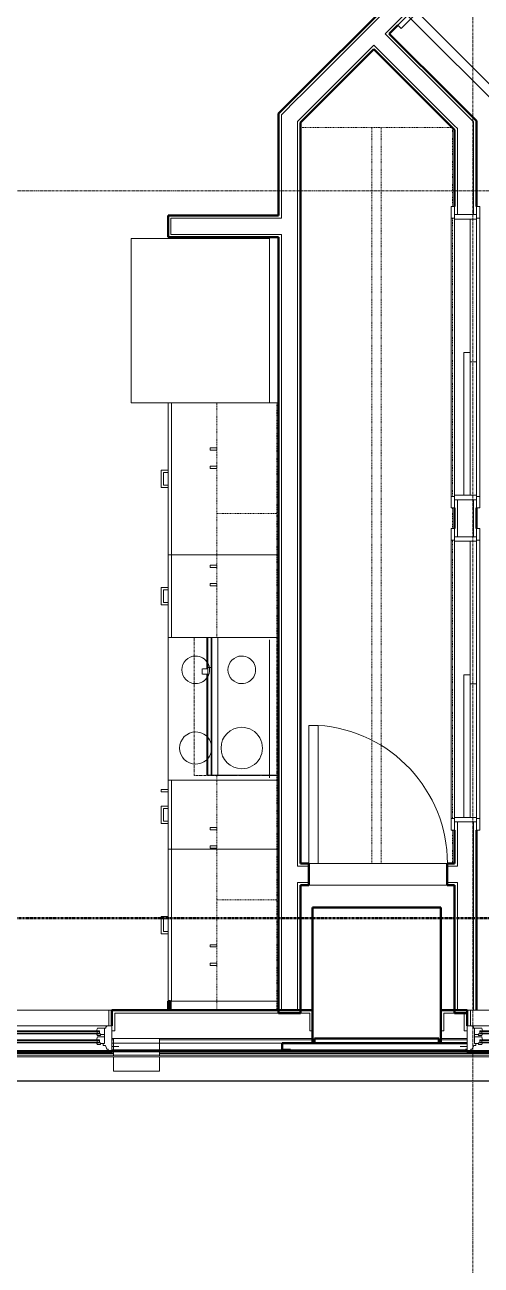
# Model space of a CAD drawing. Header units: inches. Extents: x -4218 to -1830, y 9767 to 12426.
# Drawn here: x -3578.6 to -3479.5, y 9933.7 to 10203.2 of the extents above; entities that cross this region are included whole.
import ezdxf

# ---------------------------------------------------------------- set-up
doc = ezdxf.new("R2010")
doc.units = ezdxf.units.IN
doc.header["$MEASUREMENT"] = 0
for name, pattern in [('Dash', [0.25, 0.125, -0.125]), ('Dash 1_16_', [0.125, 0.0625, -0.0625]), ('Grid Line 1_2_', [0.875, 0.5, -0.125, 0.125, -0.125]), ('Overhead', [0.15625, 0.09375, -0.0625])]:
    doc.linetypes.add(name, pattern=pattern)
for name, color, linetype, lineweight in [('0-1', 7, 'Continuous', 5), ('0-2', 10, 'Continuous', 9), ('A-DOOR-1', 10, 'Continuous', 9), ('A-DOOR-2', 50, 'Continuous', 20), ('A-DOOR-FRAM-1', 10, 'Continuous', 9), ('A-GENM', 5, 'Continuous', 9), ('A-GENM-6', 5, 'Continuous', 50), ('A-GLAZ-1', 151, 'Continuous', 9), ('A-GLAZ-2', 151, 'Continuous', 20), ('A-GLAZ-3', 151, 'Continuous', 50), ('A-WALL', 113, 'Continuous', 13), ('A-WALL-1', 7, 'Continuous', 50), ('A-WALL-2', 250, 'Continuous', 13), ('A-WALL-3', 10, 'Continuous', 9), ('A-WALL-4', 252, 'Continuous', 9), ('A-WALL-5', 253, 'Continuous', 9), ('A-WALL-7', 113, 'Continuous', 9), ('A-WALL-8', 113, 'Continuous', 50), ('C-PROP-LINE-1', 91, 'Dash 1_16_', 50), ('Q-CASE-1', 253, 'Continuous', 9), ('Q-CASE-2', 252, 'Continuous', 9), ('Q-CASE-3', 10, 'Continuous', 9), ('Q-CASE-4', 252, 'Dash', 9), ('Q-CASE-5', 253, 'Dash', 9), ('Q-CASE-6', 254, 'Continuous', 9), ('Q-CASE-HDLN-1', 10, 'Dash', 9), ('Q-CASE-HDLN-2', 252, 'Dash', 9), ('Q-SPCQ-1', 10, 'Continuous', 9), ('Q-SPCQ-2', 91, 'Overhead', 9), ('S-GRID-1', 1, 'Grid Line 1_2_', 9)]:
    doc.layers.add(name, color=color, linetype=linetype, lineweight=lineweight)

# ---------------------------------------------------------------- blocks, each defined once
blk = doc.blocks.new('SWING - SINGLE - FLUSH - 30_ x 70_ - MAGIC PAK DOOR - ACOUSTICAL SEAL - IN CLOSET-3199408-BACKGROUND - RCP - 3RD FLOOR')
at = {"layer": 'A-DOOR-1'}
blk.add_arc((15, -2.375), 30.067, 180, 266.18593, dxfattribs=at)
at = {"layer": 'A-DOOR-2'}
for p, q in [((13, -2.375), (13, -32.375)), ((15, -2.375), (13, -2.375)), ((15, -2.375), (15, -32.375)), ((15, -32.375), (13, -32.375))]:
    blk.add_line(p, q, dxfattribs=at)
blk = doc.blocks.new('OD_CW_Closet - OD_CW_Closet-2062944-BACKGROUND - RCP - 3RD FLOOR')
at = {"layer": 'Q-CASE-HDLN-1'}
for p, q in [((160.64, -8.99), (160.64, 24)), ((0.74, 8.5), (160.64, 8.5)), ((0.74, 6.5), (160.64, 6.5)), ((0.74, -9), (7.98, -9)), ((10.48, -9), (70.98, -9)), ((73.48, -9), (77.98, -9)), ((80.48, -9), (140.98, -9)), ((143.48, -9), (160.63, -9))]:
    blk.add_line(p, q, dxfattribs=at)
at = {"layer": 'Q-CASE-HDLN-2'}
for p, q in [((160.64, 24), (0.74, 24)), ((0.74, 24), (0.74, -9))]:
    blk.add_line(p, q, dxfattribs=at)
blk = doc.blocks.new('SLIDING - FLUSH - 5-0 x 6-8-3203585-BACKGROUND - RCP - 3RD FLOOR')
at = {"layer": 'A-DOOR-1'}
for p, q in [((-32.75, 2.25), (-32.75, 3)), ((-30.25, 3), (-32.75, 3)), ((30.25, 3), (-30.25, 3)), ((-30.25, 3), (-30.25, 2.25)), ((30.25, 2.25), (30.25, 3)), ((30.25, 3), (32.75, 3)), ((32.75, 3), (32.75, 2.25)), ((-32.75, 2.25), (-30.25, 2.25)), ((1, 2.25), (-30, 2.25)), ((-30, 2.25), (-30, 0.88)), ((-30, 0.88), (1, 0.88)), ((30, 0.88), (-1, 0.88)), ((-1, 0.88), (-1, -0.5)), ((1, 2.25), (1, 0.88)), ((30, 0.88), (30, -0.5)), ((32.75, 2.25), (30.25, 2.25)), ((-32.75, -3.25), (-32.75, -2.5)), ((-30.25, -2.5), (-32.75, -2.5)), ((-30.25, -2.5), (-30.25, -3.25)), ((-1, -0.5), (30, -0.5)), ((30.25, -2.5), (32.75, -2.5)), ((30.25, -3.25), (30.25, -2.5)), ((32.75, -2.5), (32.75, -3.25)), ((-32.75, -3.25), (-30.25, -3.25)), ((-30.25, -3.25), (30.25, -3.25)), ((32.75, -3.25), (30.25, -3.25))]:
    blk.add_line(p, q, dxfattribs=at)
at = {"layer": 'A-DOOR-FRAM-1'}
for p, q in [((-30, 2.25), (-31, 2.25)), ((-31, -2.5), (-31, 2.25)), ((-30, 2.25), (-30, -2.5)), ((30, 2.25), (1, 2.25)), ((30, -2.5), (30, 2.25)), ((30, 2.25), (31, 2.25)), ((31, 2.25), (31, -2.5)), ((-31, -2.5), (-30, -2.5)), ((-30, -2.5), (30, -2.5)), ((31, -2.5), (30, -2.5))]:
    blk.add_line(p, q, dxfattribs=at)
blk = doc.blocks.new('SWING - SINGLE - FLUSH - 2-10 x 6-8 - PRIVACY-3199407-BACKGROUND - RCP - 3RD FLOOR')
at = {"layer": 'A-DOOR-1'}
blk.add_arc((17, 2.37), 34.07, 93.3657, 180, dxfattribs=at)
at = {"layer": 'A-DOOR-2'}
for p, q in [((15, 2.37), (15, 36.38)), ((17, 36.38), (15, 36.38)), ((17, 2.37), (17, 36.38)), ((17, 2.37), (15, 2.37))]:
    blk.add_line(p, q, dxfattribs=at)
at = {"layer": 'A-DOOR-FRAM-1'}
for p, q in [((-17, 3.37), (-20, 3.37)), ((-20, 2.37), (-20, 3.37)), ((17, 3.37), (-17, 3.37)), ((-17, 2.37), (-17, 3.37)), ((20, 3.37), (17, 3.37)), ((17, 2.37), (17, 3.37)), ((20, 2.37), (20, 3.37)), ((-20, 2.37), (-17, 2.37)), ((-17, 2.37), (17, 2.37)), ((17, 2.37), (20, 2.37)), ((-17, -2.38), (-20, -2.38)), ((-20, -2.38), (-20, -3.38)), ((17, -2.38), (-17, -2.38)), ((-17, -2.38), (-17, -3.38)), ((20, -2.38), (17, -2.38)), ((17, -2.38), (17, -3.38)), ((20, -2.38), (20, -3.38)), ((-20, -3.38), (-17, -3.38)), ((-17, -3.38), (17, -3.38)), ((17, -3.38), (20, -3.38))]:
    blk.add_line(p, q, dxfattribs=at)
blk = doc.blocks.new('Refrigerator_-_Side-by-Side_6047 - 36_ X 30_-1372843-BACKGROUND - RCP - 3RD FLOOR')
at = {"layer": 'Q-SPCQ-1'}
for p, q in [((-17.88, 15.58), (17.87, 15.58)), ((-17.88, -14.42), (-17.88, 15.58)), ((17.87, 15.58), (17.87, -14.42)), ((17.87, -14.42), (-17.88, -14.42))]:
    blk.add_line(p, q, dxfattribs=at)
blk = doc.blocks.new('Range - 24_ x 30_-2806124-BACKGROUND - RCP - 3RD FLOOR')
at = {"layer": 'Q-SPCQ-1'}
blk.add_line((0, -22), (30, -22), dxfattribs=at)
for centre, radius, start, end in [((6.5, -6), 3.5, 360, 180), ((23.5, -6), 3, 0, 180), ((6.5, -6), 3.5, 180, 0), ((23.5, -6), 3, 180, 0), ((6.5, -16), 4.5, 0, 180), ((23.5, -16), 3, 360, 180), ((6.5, -16), 4.5, 180, 0), ((23.5, -16), 3, 180, 0)]:
    blk.add_arc(centre, radius, start, end, dxfattribs=at)
blk = doc.blocks.new('300 Series Wall Hung Cabinet_302 - 24_ X 36_-2573645-BACKGROUND - RCP - 3RD FLOOR')
at = {"layer": 'Q-CASE-2'}
for p, q in [((-1.76, 14.69), (-2.25, 14.69)), ((-2.25, 14.69), (-2.25, 13.19)), ((-1.76, 13.19), (-1.76, 14.69)), ((2.24, 14.69), (1.75, 14.69)), ((1.75, 14.69), (1.75, 13.19)), ((2.24, 13.19), (2.24, 14.69)), ((-2.25, 13.19), (-1.76, 13.19)), ((1.75, 13.19), (2.24, 13.19))]:
    blk.add_line(p, q, dxfattribs=at)
at = {"layer": 'Q-CASE-4'}
for p, q in [((-12, 0.19), (-12, 13.19)), ((-12, 13.19), (12, 13.19)), ((12, 1.81), (12, 0.19))]:
    blk.add_line(p, q, dxfattribs=at)
at = {"layer": 'Q-CASE-5'}
for p, q in [((12, 13.19), (12, 1.81)), ((12, 0.19), (-12, 0.19))]:
    blk.add_line(p, q, dxfattribs=at)
blk = doc.blocks.new('300 Series Wall Hung Cabinet_302 - 27_ X 36_-2604985-BACKGROUND - RCP - 3RD FLOOR')
at = {"layer": 'Q-CASE-2'}
for p, q in [((-1.76, -13.19), (-2.25, -13.19)), ((-2.25, -13.19), (-2.25, -14.69)), ((-1.76, -14.69), (-1.76, -13.19)), ((2.24, -13.19), (1.75, -13.19)), ((1.75, -13.19), (1.75, -14.69)), ((2.24, -14.69), (2.24, -13.19)), ((-2.25, -14.69), (-1.76, -14.69)), ((1.75, -14.69), (2.24, -14.69))]:
    blk.add_line(p, q, dxfattribs=at)
at = {"layer": 'Q-CASE-4'}
for p, q in [((-13.5, -0.19), (-13.5, -13.19)), ((13.5, -13.19), (13.5, -0.19)), ((-13.5, -13.19), (13.5, -13.19))]:
    blk.add_line(p, q, dxfattribs=at)
at = {"layer": 'Q-CASE-5'}
blk.add_line((13.5, -0.19), (-13.5, -0.19), dxfattribs=at)
blk = doc.blocks.new('Single Door 1 Drawer 211 - 211 Base Cabinet Single Door1 Drawer 15_-2709781-BACKGROUND - RCP - 3RD FLOOR')
at = {"layer": 'Q-CASE-3'}
for p, q in [((-5.64, 24), (-5.64, 25.5)), ((-5.64, 25.5), (-1.89, 25.5)), ((-2.39, 25), (-5.14, 25)), ((-5.14, 24), (-5.14, 25)), ((-2.39, 24), (-2.39, 25)), ((-1.89, 25.5), (-1.89, 24)), ((1.73, 25.5), (1.24, 25.5)), ((1.24, 25.5), (1.24, 24)), ((1.73, 24), (1.73, 25.5)), ((-11.26, 24), (3.74, 24)), ((-11.26, 23.25), (-11.26, 24)), ((3.74, 23.25), (-11.26, 23.25)), ((-11.26, 23.25), (-11.26, 0)), ((-5.64, 24), (-5.14, 24)), ((-1.89, 24), (-2.39, 24)), ((1.24, 24), (1.73, 24)), ((3.74, 24), (3.74, 23.25)), ((3.74, 0), (3.74, 23.25)), ((-11.26, 0), (3.74, 0))]:
    blk.add_line(p, q, dxfattribs=at)
blk = doc.blocks.new('Base Cabinet 3 Drawer 230 - Base Cabinet 3 Drawer 230 33_-2568065-BACKGROUND - RCP - 3RD FLOOR')
at = {"layer": 'Q-CASE-3'}
for p, q in [((-15.76, -23.25), (-15.76, 0)), ((-15.76, 0), (17.24, 0)), ((17.24, 0), (17.24, -23.25)), ((-15.76, -23.25), (-15.76, -24)), ((17.24, -23.25), (-15.76, -23.25)), ((-15.76, -24), (17.24, -24)), ((-0.64, -24), (-1.14, -24)), ((-1.14, -25.5), (-1.14, -24)), ((-0.64, -25), (-0.64, -24)), ((2.11, -25), (2.11, -24)), ((2.11, -24), (2.61, -24)), ((2.61, -24), (2.61, -25.5)), ((17.24, -24), (17.24, -23.25)), ((2.61, -25.5), (-1.14, -25.5)), ((-0.64, -25), (2.11, -25))]:
    blk.add_line(p, q, dxfattribs=at)
blk = doc.blocks.new('Base Cabinet 4 Drawer 254 - Base Cabinet 4 Drawer 254 18_-2579089-BACKGROUND - RCP - 3RD FLOOR')
at = {"layer": 'Q-CASE-3'}
for p, q in [((-1.14, 24), (-1.14, 25.5)), ((-1.14, 25.5), (2.61, 25.5)), ((2.11, 25), (-0.64, 25)), ((-0.64, 24), (-0.64, 25)), ((2.11, 24), (2.11, 25)), ((2.61, 25.5), (2.61, 24)), ((-8.26, 24), (9.74, 24)), ((-8.26, 23.25), (-8.26, 24)), ((9.74, 23.25), (-8.26, 23.25)), ((-8.26, 23.25), (-8.26, 0)), ((-1.14, 24), (-0.64, 24)), ((2.61, 24), (2.11, 24)), ((9.74, 24), (9.74, 23.25)), ((9.74, 0), (9.74, 23.25)), ((-8.26, 0), (9.74, 0))]:
    blk.add_line(p, q, dxfattribs=at)
blk = doc.blocks.new('300 Series Wall Hung Cabinet_302 - 24_ X 36_-2573584-BACKGROUND - RCP - 3RD FLOOR')
at = {"layer": 'Q-CASE-2'}
for p, q in [((-1.76, -13.19), (-2.25, -13.19)), ((-2.25, -13.19), (-2.25, -14.69)), ((-1.76, -14.69), (-1.76, -13.19)), ((2.24, -13.19), (1.75, -13.19)), ((1.75, -13.19), (1.75, -14.69)), ((2.24, -14.69), (2.24, -13.19)), ((-2.25, -14.69), (-1.76, -14.69)), ((1.75, -14.69), (2.24, -14.69))]:
    blk.add_line(p, q, dxfattribs=at)
at = {"layer": 'Q-CASE-4'}
for p, q in [((-12, -0.19), (-12, -13.19)), ((-12, -13.19), (12, -13.19))]:
    blk.add_line(p, q, dxfattribs=at)
at = {"layer": 'Q-CASE-5'}
for p, q in [((12, -0.19), (-12, -0.19)), ((12, -13.19), (12, -0.19))]:
    blk.add_line(p, q, dxfattribs=at)
blk = doc.blocks.new('30quot_MicrowaveVent_11166 - 70cm miele oven-V15-BACKGROUND - RCP - 3RD FLOOR')
at = {"layer": 'Q-CASE-1'}
for p, q in [((-14.2, 0.37), (-14.2, 0)), ((15.68, 0), (15.68, 0.37))]:
    blk.add_line(p, q, dxfattribs=at)
at = {"layer": 'Q-CASE-2'}
for p, q in [((8.88, 16.6), (7.69, 16.6)), ((7.69, 16.55), (7.69, 15.39)), ((8.88, 15.39), (8.88, 16.55)), ((7.67, 15.6), (-14.2, 15.6)), ((-14.2, 15.6), (-14.2, 15.39)), ((9.18, 15.39), (-14.2, 15.39)), ((-14.2, 15.39), (-14.2, 14.61)), ((-14.2, 14.61), (9.18, 14.61)), ((-14.2, 14.49), (-14.2, 13.23)), ((15.68, 14.49), (-14.2, 14.49)), ((15.68, 15.6), (8.88, 15.6)), ((9.18, 15.39), (9.18, 14.61)), ((15.68, 15.39), (9.18, 15.39)), ((9.18, 15.39), (9.18, 14.61)), ((9.18, 14.61), (15.68, 14.61)), ((15.68, 15.39), (15.68, 15.6)), ((15.68, 15.39), (15.68, 14.61)), ((15.68, 13.23), (15.68, 14.49)), ((-14.2, 13.23), (-14.2, 0.37)), ((-14.2, 13.23), (15.68, 13.23)), ((15.68, 0.37), (15.68, 13.23))]:
    blk.add_line(p, q, dxfattribs=at)
at = {"layer": 'Q-CASE-6'}
blk.add_line((-14.2, 0), (15.68, 0), dxfattribs=at)
blk = doc.blocks.new('Base Cabinet 3 Drawer 230 - Base Cabinet 3 Drawer 230 33_-2609767-BACKGROUND - RCP - 3RD FLOOR')
at = {"layer": 'Q-CASE-3'}
for p, q in [((-1.14, 24), (-1.14, 25.5)), ((-1.14, 25.5), (2.61, 25.5)), ((2.11, 25), (-0.64, 25)), ((-0.64, 24), (-0.64, 25)), ((2.11, 24), (2.11, 25)), ((2.61, 25.5), (2.61, 24)), ((-15.76, 24), (17.24, 24)), ((-15.76, 23.25), (-15.76, 24)), ((17.24, 23.25), (-15.76, 23.25)), ((-15.76, 23.25), (-15.76, 0)), ((-1.14, 24), (-0.64, 24)), ((2.61, 24), (2.11, 24)), ((17.24, 24), (17.24, 23.25)), ((17.24, 0), (17.24, 23.25)), ((-15.76, 0), (17.24, 0))]:
    blk.add_line(p, q, dxfattribs=at)
blk = doc.blocks.new('300 Series Wall Hung Cabinet_302 - 27_ X 36_-2605031-BACKGROUND - RCP - 3RD FLOOR')
at = {"layer": 'Q-CASE-2'}
for p, q in [((-1.76, 14.69), (-2.25, 14.69)), ((-2.25, 14.69), (-2.25, 13.19)), ((-1.76, 13.19), (-1.76, 14.69)), ((2.24, 14.69), (1.75, 14.69)), ((1.75, 14.69), (1.75, 13.19)), ((2.24, 13.19), (2.24, 14.69)), ((-2.25, 13.19), (-1.76, 13.19)), ((1.75, 13.19), (2.24, 13.19))]:
    blk.add_line(p, q, dxfattribs=at)
at = {"layer": 'Q-CASE-4'}
for p, q in [((-13.5, 0.19), (-13.5, 13.19)), ((-13.5, 13.19), (13.5, 13.19)), ((13.5, 13.19), (13.5, 0.19))]:
    blk.add_line(p, q, dxfattribs=at)
at = {"layer": 'Q-CASE-5'}
blk.add_line((13.5, 0.19), (-13.5, 0.19), dxfattribs=at)
blk = doc.blocks.new('Cabinet Filler54 - Cabinet Filler-2798879-BACKGROUND - RCP - 3RD FLOOR')
at = {"layer": 'A-WALL-1'}
for p, q in [((-3547.5, 9989.06), (-3547.5, 9991.06)), ((-3547.5, 9991.06), (-3547, 9991.06)), ((-3547, 9991.06), (-3547, 9989.06)), ((-3547, 9989.06), (-3547.5, 9989.06))]:
    blk.add_line(p, q, dxfattribs=at)
at = {"layer": 'A-WALL-4'}
for p, q in [((-3547.5, 9991.06), (-3547.5, 9989.06)), ((-3547, 9991.06), (-3547.5, 9991.06)), ((-3547, 9989.06), (-3547, 9991.06))]:
    blk.add_line(p, q, dxfattribs=at)
at = {"layer": 'A-WALL-5'}
blk.add_line((-3547.5, 9989.06), (-3547, 9989.06), dxfattribs=at)
blk = doc.blocks.new('Range_Hood_386 - 30_ Wide-2577799-BACKGROUND - RCP - 3RD FLOOR')
at = {"layer": 'Q-SPCQ-2'}
for p, q in [((-15, -6), (-15, 12)), ((-15, 12), (15, 12)), ((15, 12), (15, -6)), ((15, -6), (-15, -6))]:
    blk.add_line(p, q, dxfattribs=at)
blk = doc.blocks.new('CTR - 1st Phase - Unit Layouts_rvt-1-BACKGROUND - RCP - 3RD FLOOR')
at = {"layer": 'A-WALL-1'}
for p, q in [((-3518.75, 10188.71), (-3500.95, 10206.51)), ((-3497.59, 10203.15), (-3499.45, 10201.3)), ((-3499.45, 10201.3), (-3485.29, 10187.14)), ((-3502.8, 10197.94), (-3518.75, 10181.99)), ((-3485.29, 10180.42), (-3502.8, 10197.94)), ((-3522.87, 10184.59), (-3518.75, 10188.71)), ((-3523.5, 10183.96), (-3522.87, 10184.59)), ((-3485.29, 10187.14), (-3481.16, 10183.01)), ((-3523.5, 10161.81), (-3523.5, 10183.96)), ((-3518.75, 10181.99), (-3518.75, 10020.99)), ((-3481.16, 10183.01), (-3480.54, 10182.39)), ((-3480.54, 10182.39), (-3480.54, 10163.74)), ((-3485.29, 10163.74), (-3485.29, 10180.42)), ((-3547.5, 10161.81), (-3523.5, 10161.81)), ((-3547.5, 10161.19), (-3547.5, 10161.81)), ((-3547.5, 10157.69), (-3547.5, 10161.19)), ((-3547.5, 10157.06), (-3547.5, 10157.69)), ((-3523.5, 10157.06), (-3547.5, 10157.06)), ((-3523.5, 9988.44), (-3523.5, 10157.06)), ((-3485.29, 10093.74), (-3485.29, 10098.24)), ((-3480.54, 10098.24), (-3480.54, 10093.74)), ((-3485.29, 10020.99), (-3485.29, 10028.24)), ((-3480.54, 10028.24), (-3480.54, 9989.06)), ((-3518.75, 10020.99), (-3516.91, 10020.99)), ((-3516.91, 10020.99), (-3516.91, 10016.24)), ((-3486.91, 10020.99), (-3485.29, 10020.99)), ((-3486.91, 10016.24), (-3486.91, 10020.99)), ((-3518.75, 10016.24), (-3518.75, 9988.44)), ((-3516.91, 10016.24), (-3518.75, 10016.24)), ((-3485.29, 10016.24), (-3486.91, 10016.24)), ((-3485.29, 9988.44), (-3485.29, 10016.24)), ((-3522.87, 9988.44), (-3523.5, 9988.44)), ((-3519.37, 9988.44), (-3522.87, 9988.44)), ((-3518.75, 9988.44), (-3519.37, 9988.44)), ((-3484.66, 9988.44), (-3485.29, 9988.44)), ((-3482.47, 9988.44), (-3484.66, 9988.44))]:
    blk.add_line(p, q, dxfattribs=at)
at = {"layer": 'A-WALL-2'}
for p, q in [((-3518.75, 10187.83), (-3498.39, 10208.19)), ((-3500.33, 10201.3), (-3495.91, 10205.72)), ((-3499.89, 10200.86), (-3500.33, 10201.3)), ((-3485.29, 10186.25), (-3499.89, 10200.86)), ((-3518.75, 10182.88), (-3502.8, 10198.82)), ((-3502.36, 10198.38), (-3502.8, 10198.82)), ((-3485.29, 10181.3), (-3502.36, 10198.38)), ((-3518.75, 10187.83), (-3519.37, 10187.2)), ((-3519.37, 10187.2), (-3522.87, 10183.7)), ((-3484.66, 10185.63), (-3485.29, 10186.25)), ((-3481.16, 10182.13), (-3484.66, 10185.63)), ((-3522.87, 10161.19), (-3522.87, 10183.7)), ((-3518.75, 10182.88), (-3519.37, 10182.25)), ((-3519.37, 10020.36), (-3519.37, 10182.25)), ((-3481.16, 10161.99), (-3481.16, 10182.13)), ((-3484.66, 10180.68), (-3485.29, 10181.3)), ((-3484.66, 10161.99), (-3484.66, 10180.68)), ((-3523.5, 10161.19), (-3546.87, 10161.19)), ((-3546.87, 10157.69), (-3546.87, 10161.19)), ((-3522.87, 10161.19), (-3523.5, 10161.19)), ((-3523.5, 10157.69), (-3546.87, 10157.69)), ((-3522.87, 10157.69), (-3523.5, 10157.69)), ((-3522.87, 9989.06), (-3522.87, 10157.69)), ((-3484.66, 10091.99), (-3484.66, 10099.99)), ((-3481.16, 10091.99), (-3481.16, 10099.99)), ((-3484.66, 10020.36), (-3484.66, 10029.99)), ((-3481.16, 9989.06), (-3481.16, 10029.99)), ((-3518.75, 10020.36), (-3519.37, 10020.36)), ((-3516.91, 10020.36), (-3518.75, 10020.36)), ((-3485.29, 10020.36), (-3486.91, 10020.36)), ((-3484.66, 10020.36), (-3485.29, 10020.36)), ((-3519.37, 9989.06), (-3519.37, 10016.86)), ((-3518.75, 10016.86), (-3519.37, 10016.86)), ((-3516.91, 10016.86), (-3518.75, 10016.86)), ((-3485.29, 10016.86), (-3486.91, 10016.86)), ((-3484.66, 10016.86), (-3485.29, 10016.86)), ((-3484.66, 9989.06), (-3484.66, 10016.86)), ((-3519.37, 9989.06), (-3522.87, 9989.06)), ((-3482.47, 9989.06), (-3484.66, 9989.06))]:
    blk.add_line(p, q, dxfattribs=at)
at = {"layer": 'A-WALL-3'}
for p, q in [((-3486.91, 10020.99), (-3516.91, 10020.99)), ((-3516.91, 10016.24), (-3486.91, 10016.24))]:
    blk.add_line(p, q, dxfattribs=at)
at = {"layer": 'A-WALL-4'}
for p, q in [((-3516.91, 10016.24), (-3516.91, 10020.99)), ((-3486.91, 10020.99), (-3486.91, 10016.24))]:
    blk.add_line(p, q, dxfattribs=at)
at = {"layer": 'A-WALL-5'}
for p, q in [((-3485.29, 10161.99), (-3480.54, 10161.99)), ((-3485.29, 10099.99), (-3480.54, 10099.99)), ((-3485.29, 10091.99), (-3480.54, 10091.99)), ((-3485.29, 10029.99), (-3480.54, 10029.99))]:
    blk.add_line(p, q, dxfattribs=at)
at = {"layer": 'A-WALL-7'}
for p, q in [((-3525.5, 10121.06), (-3547.5, 10121.06)), ((-3547.5, 10121.06), (-3547.5, 10106.44)), ((-3547.5, 10106.44), (-3547.5, 10121.06)), ((-3523.5, 10121.06), (-3525.5, 10121.06)), ((-3525.5, 10121.06), (-3523.5, 10121.06)), ((-3523.5, 9989.06), (-3523.5, 10121.06)), ((-3523.5, 10121.06), (-3523.5, 9989.06)), ((-3547.5, 10106.44), (-3547.5, 10105.94)), ((-3547.5, 10105.94), (-3547.5, 10103.19)), ((-3547.5, 10103.19), (-3547.5, 10105.94)), ((-3547.5, 10103.19), (-3547.5, 10102.69)), ((-3547.5, 10102.69), (-3547.5, 10080.94)), ((-3547.5, 10080.94), (-3547.5, 10102.69)), ((-3547.5, 10080.94), (-3547.5, 10080.44)), ((-3547.5, 10080.44), (-3547.5, 10077.69)), ((-3547.5, 10077.69), (-3547.5, 10080.44)), ((-3547.5, 10077.69), (-3547.5, 10077.19)), ((-3547.5, 10077.19), (-3547.5, 10037.05)), ((-3547.5, 10037.05), (-3547.5, 10077.19)), ((-3547.5, 10037.05), (-3547.5, 10036.56)), ((-3547.5, 10036.56), (-3547.5, 10033.44)), ((-3547.5, 10033.44), (-3547.5, 10036.56)), ((-3547.5, 10033.44), (-3547.5, 10032.94)), ((-3547.5, 10032.94), (-3547.5, 10030.19)), ((-3547.5, 10030.19), (-3547.5, 10032.94)), ((-3547.5, 10030.19), (-3547.5, 10029.69)), ((-3547.5, 10029.69), (-3547.5, 10009.44)), ((-3547.5, 10009.44), (-3547.5, 10029.69)), ((-3547.5, 10009.44), (-3547.5, 10008.94)), ((-3547.5, 10008.94), (-3547.5, 10006.19)), ((-3547.5, 10006.19), (-3547.5, 10008.94)), ((-3547.5, 10006.19), (-3547.5, 10005.69)), ((-3547.5, 10005.69), (-3547.5, 9991.06)), ((-3547.5, 9991.06), (-3547.5, 10005.69)), ((-3547.5, 9991.06), (-3547.5, 9989.06)), ((-3547.5, 9989.06), (-3547.5, 9991.06)), ((-3547.5, 9989.06), (-3547, 9989.06)), ((-3547, 9989.06), (-3547.5, 9989.06)), ((-3547, 9989.06), (-3523.5, 9989.06)), ((-3523.5, 9989.06), (-3547, 9989.06))]:
    blk.add_line(p, q, dxfattribs=at)
at = {"layer": '0-2'}
for name, p, rotation in [('SWING - SINGLE - FLUSH - 2-10 x 6-8 - PRIVACY-3199407-BACKGROUND - RCP - 3RD FLOOR', (-3485.13, 10218.97), 225.0000000000005), ('OD_CW_Closet - OD_CW_Closet-2062944-BACKGROUND - RCP - 3RD FLOOR', (-3494.75, 10020.25), 90.00000000000448), ('SLIDING - FLUSH - 5-0 x 6-8-3203585-BACKGROUND - RCP - 3RD FLOOR', (-3482.79, 10130.99), 269.9999999999985), ('Refrigerator_-_Side-by-Side_6047 - 36_ X 30_-1372843-BACKGROUND - RCP - 3RD FLOOR', (-3539.92, 10138.94), 89.99999999999008), ('Base Cabinet 3 Drawer 230 - Base Cabinet 3 Drawer 230 33_-2568065-BACKGROUND - RCP - 3RD FLOOR', (-3523.5, 10105.3), 269.9999999999831), ('300 Series Wall Hung Cabinet_302 - 24_ X 36_-2573645-BACKGROUND - RCP - 3RD FLOOR', (-3523.69, 10109.06), 89.99999999998776), ('300 Series Wall Hung Cabinet_302 - 27_ X 36_-2604985-BACKGROUND - RCP - 3RD FLOOR', (-3523.69, 10083.56), 269.9999999999878), ('SLIDING - FLUSH - 5-0 x 6-8-3203585-BACKGROUND - RCP - 3RD FLOOR', (-3482.79, 10060.99), 269.9999999999985), ('Base Cabinet 4 Drawer 254 - Base Cabinet 4 Drawer 254 18_-2579089-BACKGROUND - RCP - 3RD FLOOR', (-3523.5, 10078.33), 89.99999999998902), ('Range - 24_ x 30_-2806124-BACKGROUND - RCP - 3RD FLOOR', (-3547.5, 10039.56), 89.99999999997463), ('Range_Hood_386 - 30_ Wide-2577799-BACKGROUND - RCP - 3RD FLOOR', (-3535.87, 10055.06), 269.9999999999908), ('30quot_MicrowaveVent_11166 - 70cm miele oven-V15-BACKGROUND - RCP - 3RD FLOOR', (-3523.5, 10054.39), 89.99999999998902), ('SWING - SINGLE - FLUSH - 30_ x 70_ - MAGIC PAK DOOR - ACOUSTICAL SEAL - IN CLOSET-3199408-BACKGROUND - RCP - 3RD FLOOR', (-3501.91, 10018.61), 180), ('Single Door 1 Drawer 211 - 211 Base Cabinet Single Door1 Drawer 15_-2709781-BACKGROUND - RCP - 3RD FLOOR', (-3523.5, 10035.33), 89.99999999998902), ('300 Series Wall Hung Cabinet_302 - 27_ X 36_-2605031-BACKGROUND - RCP - 3RD FLOOR', (-3523.69, 10026.56), 89.99999999998776), ('Base Cabinet 3 Drawer 230 - Base Cabinet 3 Drawer 230 33_-2609767-BACKGROUND - RCP - 3RD FLOOR', (-3523.5, 10006.83), 89.99999999998921), ('300 Series Wall Hung Cabinet_302 - 24_ X 36_-2573584-BACKGROUND - RCP - 3RD FLOOR', (-3523.69, 10001.06), 269.9999999999878)]:
    blk.add_blockref(name, p, dxfattribs=dict(at, rotation=rotation))
blk.add_blockref('Cabinet Filler54 - Cabinet Filler-2798879-BACKGROUND - RCP - 3RD FLOOR', (0, 0), dxfattribs=at)
blk = doc.blocks.new('Basic Wall _ EXT - FIBER CEMENT - LARGE - ___-2162463-BACKGROUND - RCP - 3RD FLOOR')
at = {"layer": 'A-WALL-7'}
for p, q in [((-3559.71, 9981.94), (-3522.69, 9981.94)), ((-3516.12, 9981.94), (-3559.71, 9981.94)), ((-3522.69, 9981.91), (-3559.71, 9981.91)), ((-3522.69, 9981.91), (-3559.71, 9981.91)), ((-3522.69, 9981.94), (-3516.12, 9981.94)), ((-3482.54, 9981.91), (-3522.69, 9981.91)), ((-3482.54, 9981.91), (-3522.69, 9981.91)), ((-3515.69, 9981.94), (-3516.12, 9981.94)), ((-3488.69, 9981.94), (-3515.69, 9981.94)), ((-3488.25, 9981.94), (-3488.69, 9981.94)), ((-3488.25, 9981.94), (-3482.54, 9981.94)), ((-3482.54, 9981.94), (-3488.25, 9981.94)), ((-2067.55, 9978.98), (-3861.93, 9978.98)), ((-2067.55, 9979.32), (-3751.71, 9979.32)), ((-2067.55, 9979.31), (-3751.71, 9979.31)), ((-2067.55, 9979.31), (-3751.71, 9979.31)), ((-2067.55, 9979.3), (-3751.71, 9979.3)), ((-2067.55, 9979.28), (-3751.71, 9979.28)), ((-2067.55, 9979.28), (-3751.71, 9979.28))]:
    blk.add_line(p, q, dxfattribs=at)
blk = doc.blocks.new('Basic Wall _ EXT - FIBER CEMENT - SMALL - ___-2145937-BACKGROUND - RCP - 3RD FLOOR')
at = {"layer": 'A-WALL-7'}
for p, q in [((-3559.34, 9982.61), (-3559.71, 9982.61)), ((-3559.34, 9982.61), (-3559.71, 9982.61)), ((-3516.12, 9982.61), (-3549.34, 9982.61)), ((-3516.12, 9982.61), (-3549.34, 9982.61)), ((-3482.54, 9982.61), (-3488.25, 9982.61)), ((-3482.54, 9982.61), (-3488.25, 9982.61)), ((-3559.34, 9979.73), (-3599.95, 9979.73)), ((-3559.71, 9980.19), (-3559.34, 9980.19)), ((-3559.34, 9980.19), (-3559.71, 9980.19)), ((-3559.34, 9980.19), (-3559.71, 9980.19)), ((-3549.34, 9980.19), (-3482.54, 9980.19)), ((-3482.54, 9980.19), (-3549.34, 9980.19)), ((-3482.54, 9980.19), (-3549.34, 9980.19)), ((-3300.91, 9979.73), (-3549.34, 9979.73)), ((-3559.34, 9979.66), (-3599.95, 9979.66)), ((-3300.91, 9979.66), (-3549.34, 9979.66)), ((-3054.26, 9973.7), (-3602.82, 9973.7)), ((-3054.26, 9973.7), (-3602.82, 9973.7)), ((-3602.82, 9973.63), (-3054.26, 9973.63)), ((-3054.26, 9973.63), (-3602.82, 9973.63))]:
    blk.add_line(p, q, dxfattribs=at)
blk = doc.blocks.new('Window-Double_Hung-Andersen-400_Series-Tilt_Wash - DOUBLE HUNG - COTTAGE - 3RD FLOOR-V106-BACKGROUND - RCP - 3RD FLOOR')
at = {"layer": 'A-GLAZ-1'}
for p, q in [((-19.01, 3.94), (-19.01, 3.81)), ((-18.95, 3.94), (-19.01, 3.94)), ((-19.01, 3.81), (-19.01, 2.44)), ((-18.95, 4.44), (18.95, 4.44)), ((-18.95, 1.06), (-18.95, 4.44)), ((-18.32, 1.06), (-18.32, 4.44)), ((18.32, 1.06), (18.32, 4.44)), ((18.95, 4.44), (18.95, 1.06)), ((19.01, 3.94), (18.95, 3.94)), ((19.01, 2.44), (19.01, 3.94)), ((-18.95, 2.44), (-19.01, 2.44)), ((18.95, 1.06), (-18.95, 1.06)), ((19.01, 2.44), (18.95, 2.44)), ((-16.29, -0.19), (-15.7, -0.19)), ((-16.29, -0.56), (-15.7, -0.56)), ((-16.29, -2.13), (-15.7, -2.13)), ((-16.29, -2.5), (-15.7, -2.5)), ((-15.82, -0.56), (-15.82, -0.19)), ((-15.82, -2.5), (-15.82, -2.13)), ((-15.7, -0.06), (15.7, -0.06)), ((-15.7, -0.19), (15.7, -0.19)), ((-15.7, -0.56), (15.7, -0.56)), ((-15.7, -0.69), (15.7, -0.69)), ((-15.7, -2), (15.7, -2)), ((-15.7, -2.13), (15.7, -2.13)), ((-15.7, -2.5), (15.7, -2.5)), ((-15.7, -2.63), (15.7, -2.63)), ((16.29, -0.19), (15.7, -0.19)), ((16.29, -0.56), (15.7, -0.56)), ((16.29, -2.13), (15.7, -2.13)), ((16.29, -2.5), (15.7, -2.5)), ((15.82, -0.56), (15.82, -0.19)), ((15.82, -2.5), (15.82, -2.13))]:
    blk.add_line(p, q, dxfattribs=at)
at = {"layer": 'A-GLAZ-2'}
for p, q in [((-19.01, 1.06), (19.01, 1.06)), ((-19.01, -4.81), (-19.01, 1.06)), ((-17.67, 0.78), (-18, 1.06)), ((-17.67, 0.78), (-17.67, 0.56)), ((-17.67, 0.56), (-15.86, 0.56)), ((-17.42, -2.75), (-17.42, 0.56)), ((-15.86, 0.56), (-15.7, -0.06)), ((15.86, 0.56), (15.7, -0.06)), ((17.67, 0.56), (15.86, 0.56)), ((17.42, -2.75), (17.42, 0.56)), ((17.67, 0.78), (18, 1.06)), ((17.67, 0.78), (17.67, 0.56)), ((19.01, 1.06), (19.01, -4.81)), ((-17.42, -0.81), (-16.57, -0.81)), ((-17.42, -1.37), (-15.86, -1.37)), ((-16.57, -0.69), (-16.57, -1.03)), ((-15.7, -0.69), (-16.57, -0.69)), ((-15.86, -1.03), (-16.57, -1.03)), ((-16.57, -2.63), (-16.57, -2.97)), ((-15.7, -2.63), (-16.57, -2.63)), ((-16.29, -0.69), (-16.29, -0.06)), ((-15.7, -0.06), (-16.29, -0.06)), ((-16.29, -2.63), (-16.29, -2)), ((-15.7, -2), (-16.29, -2)), ((-15.86, -1.03), (-15.7, -0.69)), ((-15.86, -1.37), (-15.7, -2)), ((-15.86, -2.97), (-15.7, -2.63)), ((15.7, -0.06), (16.29, -0.06)), ((15.86, -1.03), (15.7, -0.69)), ((15.7, -0.69), (16.57, -0.69)), ((15.86, -1.37), (15.7, -2)), ((15.7, -2), (16.29, -2)), ((15.86, -2.97), (15.7, -2.63)), ((15.7, -2.63), (16.57, -2.63)), ((15.86, -1.03), (16.57, -1.03)), ((17.42, -1.37), (15.86, -1.37)), ((16.29, -0.69), (16.29, -0.06)), ((16.29, -2.63), (16.29, -2)), ((16.57, -0.69), (16.57, -1.03)), ((17.42, -0.81), (16.57, -0.81)), ((16.57, -2.63), (16.57, -2.97)), ((-19.01, -3.44), (-20.51, -3.44)), ((19.01, -4.81), (-19.01, -4.81)), ((-18.2, -4), (-17.92, -4)), ((-18.2, -4.81), (-18.2, -4)), ((-17.92, -4), (-17.61, -3.19)), ((-17.61, -3.19), (-17.14, -3.19)), ((-17.42, -2.75), (-16.57, -2.75)), ((-17.14, -3.19), (-17.14, -2.75)), ((-15.86, -2.97), (-16.57, -2.97)), ((15.86, -2.97), (16.57, -2.97)), ((17.42, -2.75), (16.57, -2.75)), ((17.14, -3.19), (17.14, -2.75)), ((17.61, -3.19), (17.14, -3.19)), ((17.92, -4), (17.61, -3.19)), ((18.2, -4), (17.92, -4)), ((18.2, -4.81), (18.2, -4)), ((19.01, -3.44), (20.51, -3.44))]:
    blk.add_line(p, q, dxfattribs=at)
blk = doc.blocks.new('Window-Double_Hung-Andersen-400_Series-Tilt_Wash - DOUBLE HUNG - COTTAGE - 3RD FLOOR-2888871-BACKGROUND - RCP - 3RD FLOOR')
at = {"layer": 'A-GLAZ-1'}
for p, q in [((-19.01, 3.94), (-19.01, 2.44)), ((-18.95, 3.94), (-19.01, 3.94)), ((-18.95, 4.44), (18.95, 4.44)), ((-18.95, 1.06), (-18.95, 4.44)), ((-18.32, 1.06), (-18.32, 4.44)), ((18.32, 1.06), (18.32, 4.44)), ((18.95, 4.44), (18.95, 1.06)), ((19.01, 3.94), (18.95, 3.94)), ((19.01, 2.44), (19.01, 3.94)), ((-18.95, 2.44), (-19.01, 2.44)), ((18.95, 1.06), (-18.95, 1.06)), ((19.01, 2.44), (18.95, 2.44)), ((-16.29, -0.19), (-15.7, -0.19)), ((-16.29, -0.56), (-15.7, -0.56)), ((-16.29, -2.13), (-15.7, -2.13)), ((-16.29, -2.5), (-15.7, -2.5)), ((-15.82, -0.56), (-15.82, -0.19)), ((-15.82, -2.5), (-15.82, -2.13)), ((-15.7, -0.06), (15.7, -0.06)), ((-15.7, -0.19), (15.7, -0.19)), ((-15.7, -0.56), (15.7, -0.56)), ((-15.7, -0.69), (15.7, -0.69)), ((-15.7, -2), (15.7, -2)), ((-15.7, -2.13), (15.7, -2.13)), ((-15.7, -2.5), (15.7, -2.5)), ((-15.7, -2.63), (15.7, -2.63)), ((16.29, -0.19), (15.7, -0.19)), ((16.29, -0.56), (15.7, -0.56)), ((16.29, -2.13), (15.7, -2.13)), ((16.29, -2.5), (15.7, -2.5)), ((15.82, -0.56), (15.82, -0.19)), ((15.82, -2.5), (15.82, -2.13))]:
    blk.add_line(p, q, dxfattribs=at)
at = {"layer": 'A-GLAZ-2'}
for p, q in [((-19.01, 1.06), (19.01, 1.06)), ((-19.01, -4.81), (-19.01, 1.06)), ((-17.67, 0.78), (-18, 1.06)), ((-17.67, 0.78), (-17.67, 0.56)), ((-17.67, 0.56), (-15.86, 0.56)), ((-17.42, -2.75), (-17.42, 0.56)), ((-15.86, 0.56), (-15.7, -0.06)), ((15.86, 0.56), (15.7, -0.06)), ((17.67, 0.56), (15.86, 0.56)), ((17.42, -2.75), (17.42, 0.56)), ((17.67, 0.78), (18, 1.06)), ((17.67, 0.78), (17.67, 0.56)), ((19.01, 1.06), (19.01, -4.81)), ((-17.42, -0.81), (-16.57, -0.81)), ((-17.42, -1.37), (-15.86, -1.37)), ((-16.57, -0.69), (-16.57, -1.03)), ((-15.7, -0.69), (-16.57, -0.69)), ((-15.86, -1.03), (-16.57, -1.03)), ((-16.57, -2.63), (-16.57, -2.97)), ((-15.7, -2.63), (-16.57, -2.63)), ((-16.29, -0.69), (-16.29, -0.06)), ((-15.7, -0.06), (-16.29, -0.06)), ((-16.29, -2.63), (-16.29, -2)), ((-15.7, -2), (-16.29, -2)), ((-15.86, -1.03), (-15.7, -0.69)), ((-15.86, -1.37), (-15.7, -2)), ((-15.86, -2.97), (-15.7, -2.63)), ((15.7, -0.06), (16.29, -0.06)), ((15.86, -1.03), (15.7, -0.69)), ((15.7, -0.69), (16.57, -0.69)), ((15.86, -1.37), (15.7, -2)), ((15.7, -2), (16.29, -2)), ((15.86, -2.97), (15.7, -2.63)), ((15.7, -2.63), (16.57, -2.63)), ((15.86, -1.03), (16.57, -1.03)), ((17.42, -1.37), (15.86, -1.37)), ((16.29, -0.69), (16.29, -0.06)), ((16.29, -2.63), (16.29, -2)), ((16.57, -0.69), (16.57, -1.03)), ((17.42, -0.81), (16.57, -0.81)), ((16.57, -2.63), (16.57, -2.97)), ((-19.01, -3.44), (-20.51, -3.44)), ((19.01, -4.81), (-19.01, -4.81)), ((-18.2, -4), (-17.92, -4)), ((-18.2, -4.81), (-18.2, -4)), ((-17.92, -4), (-17.61, -3.19)), ((-17.61, -3.19), (-17.14, -3.19)), ((-17.42, -2.75), (-16.57, -2.75)), ((-17.14, -3.19), (-17.14, -2.75)), ((-15.86, -2.97), (-16.57, -2.97)), ((15.86, -2.97), (16.57, -2.97)), ((17.42, -2.75), (16.57, -2.75)), ((17.14, -3.19), (17.14, -2.75)), ((17.61, -3.19), (17.14, -3.19)), ((17.92, -4), (17.61, -3.19)), ((18.2, -4), (17.92, -4)), ((18.2, -4.81), (18.2, -4)), ((19.01, -3.44), (20.51, -3.44))]:
    blk.add_line(p, q, dxfattribs=at)
blk = doc.blocks.new('Family1 - SCUPPER-V117-BACKGROUND - RCP - 3RD FLOOR')
at = {"layer": 'A-GENM'}
for p, q in [((5, 8.81), (-5, 8.81)), ((-5, 8.81), (-5, 5.64)), ((5, 8.81), (5, 5.64)), ((-5, 5.46), (-5, 5.31)), ((5, 5.46), (5, 5.31)), ((-5, 5.31), (-5, 4.44)), ((-5, 4.44), (-5, 4.37)), ((-5, 4.33), (-5, 4.23)), ((-5, 4.19), (-5, 2.69)), ((5, 5.31), (5, 4.44)), ((5, 4.43), (5, 4.36)), ((5, 4.33), (5, 4.24)), ((5, 4.19), (5, 2.7)), ((-5, 2.69), (-5, 1.69)), ((5, 2.69), (5, 1.7))]:
    blk.add_line(p, q, dxfattribs=at)
blk = doc.blocks.new('V-Series_EWC4_SPVU_RFA_2015 - 2ND AND 3RD FLOOR-2226480-BACKGROUND - RCP - 3RD FLOOR')
at = {"layer": 'A-GENM-6'}
for p, q in [((-3858.97, 11736.15), (-3858.97, 11736.59)), ((-3858.97, 11736.59), (-3829.54, 11736.59)), ((-3858.97, 11735.65), (-3858.97, 11736.15)), ((-3858.97, 11736.15), (-3857.97, 11736.15)), ((-3857.97, 11736.15), (-3858.97, 11736.15)), ((-3858.97, 11709.65), (-3858.97, 11735.65)), ((-3857.97, 11736.15), (-3857.97, 11735.65)), ((-3857.97, 11709.15), (-3857.97, 11736.15)), ((-3857.97, 11735.65), (-3857.97, 11709.65)), ((-3829.54, 11736.59), (-3829.54, 11708.71)), ((-3858.97, 11709.15), (-3858.97, 11709.65)), ((-3857.97, 11709.15), (-3858.97, 11709.15)), ((-3858.97, 11708.71), (-3858.97, 11709.15)), ((-3858.97, 11709.15), (-3857.97, 11709.15)), ((-3829.54, 11708.71), (-3858.97, 11708.71)), ((-3857.97, 11709.65), (-3857.97, 11709.15))]:
    blk.add_line(p, q, dxfattribs=at)
blk = doc.blocks.new('Perforated Panel at Magic-Pak - hvac panel - 3rd floor-2505079-BACKGROUND - RCP - 3RD FLOOR')
at = {"layer": 'A-GLAZ-3'}
for p, q in [((-19.01, 4.44), (19.01, 4.44)), ((-19.01, 4.37), (-19.01, 4.44)), ((19.01, 4.37), (-19.01, 4.37)), ((19.01, 4.44), (19.01, 4.37))]:
    blk.add_line(p, q, dxfattribs=at)
blk = doc.blocks.new('Family - ___-2835860-BACKGROUND - RCP - 3RD FLOOR')
at = {"layer": 'C-PROP-LINE-1'}
blk.add_line((-2636.92, 9980.19), (-3860.72, 9980.19), dxfattribs=at)
blk = doc.blocks.new('Family - ___-2835903-BACKGROUND - RCP - 3RD FLOOR')
at = {"layer": 'C-PROP-LINE-1'}
blk.add_line((-2096.45, 10009.09), (-3831.82, 10009.09), dxfattribs=at)
blk = doc.blocks.new('Family - ___-2835932-BACKGROUND - RCP - 3RD FLOOR')
at = {"layer": 'C-PROP-LINE-1'}
blk.add_line((-2067.55, 9980.19), (-3860.72, 9980.19), dxfattribs=at)

msp = doc.modelspace()

# ---------------------------------------------------------------- linework, layer by layer
at = {"layer": 'A-WALL'}
for p, q in [((-3559.09, 9984.63), (-3559.09, 9988.44)), ((-3559.09, 9988.44), (-3516.75, 9988.44)), ((-3516.75, 9988.44), (-3516.75, 9984.63)), ((-3487.62, 9984.63), (-3487.62, 9988.44)), ((-3487.62, 9988.44), (-3483.16, 9988.44)), ((-3483.16, 9988.44), (-3483.16, 9984.63)), ((-3559.09, 9984.63), (-3559.71, 9984.63)), ((-3516.12, 9982.94), (-3559.71, 9982.94)), ((-3516.12, 9984.63), (-3516.75, 9984.63)), ((-3487.62, 9984.63), (-3488.25, 9984.63)), ((-3482.54, 9982.94), (-3488.25, 9982.94)), ((-3482.54, 9984.63), (-3483.16, 9984.63)), ((-3522.69, 9981.94), (-3559.71, 9981.94)), ((-3522.69, 9980.44), (-3559.71, 9980.44))]:
    msp.add_line(p, q, dxfattribs=at)
at = {"layer": 'A-WALL-7'}
for p, q in [((-3559.71, 9989.06), (-3559.77, 9989.06)), ((-3482.47, 9989.06), (-3482.54, 9989.06)), ((-3559.34, 9982.93), (-3559.34, 9981.94)), ((-3549.34, 9982.94), (-3549.34, 9980.44)), ((-3559.34, 9981.92), (-3559.34, 9980.44)), ((-3559.34, 9980.39), (-3559.34, 9980.3)), ((-3559.34, 9980.26), (-3559.34, 9980.19)), ((-3549.34, 9980.39), (-3549.34, 9980.3)), ((-3549.34, 9980.26), (-3549.34, 9980.19)), ((-3482.91, 9980.44), (-3520.94, 9980.44)), ((-3488.25, 9981.94), (-3516.12, 9981.94))]:
    msp.add_line(p, q, dxfattribs=at)
at = {"layer": 'A-WALL-8'}
for p, q in [((-3559.71, 9985.69), (-3559.71, 9989.06)), ((-3559.71, 9989.06), (-3516.12, 9989.06)), ((-3516.12, 9989.06), (-3516.12, 9981.94)), ((-3488.25, 9989.06), (-3482.54, 9989.06)), ((-3488.25, 9981.94), (-3488.25, 9989.06)), ((-3482.54, 9989.06), (-3482.54, 9985.69)), ((-3520.94, 9980.19), (-3559.71, 9980.19)), ((-3516.12, 9981.94), (-3522.69, 9981.94)), ((-3522.69, 9981.94), (-3522.69, 9980.44)), ((-3522.69, 9980.44), (-3520.94, 9980.44)), ((-3520.94, 9980.44), (-3520.94, 9980.19)), ((-3482.54, 9981.94), (-3488.25, 9981.94)), ((-3482.91, 9980.19), (-3482.91, 9980.44)), ((-3482.91, 9980.44), (-3482.54, 9980.44)), ((-3482.54, 9980.19), (-3482.91, 9980.19))]:
    msp.add_line(p, q, dxfattribs=at)
at = {"layer": 'S-GRID-1'}
for p, q in [((-3481.32, 9836.18), (-3481.32, 12376.81)), ((-1830.2, 10167.19), (-4168.71, 10167.19))]:
    msp.add_line(p, q, dxfattribs=at)

# ---------------------------------------------------------------- block references
at = {"layer": '0-1'}
msp.add_blockref('CTR - 1st Phase - Unit Layouts_rvt-1-BACKGROUND - RCP - 3RD FLOOR', (0, 0), dxfattribs=at)
at = {"layer": 'A-GENM'}
for name, p, rotation in [('V-Series_EWC4_SPVU_RFA_2015 - 2ND AND 3RD FLOOR-2226480-BACKGROUND - RCP - 3RD FLOOR', (8220.47, 13840.91), 90.00000000000026), ('Family1 - SCUPPER-V117-BACKGROUND - RCP - 3RD FLOOR', (-3554.34, 9984.63), 180)]:
    msp.add_blockref(name, p, dxfattribs=dict(at, rotation=rotation))
at = {"layer": 'A-GLAZ-1'}
for name, p in [('Window-Double_Hung-Andersen-400_Series-Tilt_Wash - DOUBLE HUNG - COTTAGE - 3RD FLOOR-2888871-BACKGROUND - RCP - 3RD FLOOR', (-3578.72, 9984.63)), ('Window-Double_Hung-Andersen-400_Series-Tilt_Wash - DOUBLE HUNG - COTTAGE - 3RD FLOOR-V106-BACKGROUND - RCP - 3RD FLOOR', (-3463.52, 9984.63))]:
    msp.add_blockref(name, p, dxfattribs=at)
at = {"layer": 'A-GLAZ-1', "rotation": 180}
msp.add_blockref('Perforated Panel at Magic-Pak - hvac panel - 3rd floor-2505079-BACKGROUND - RCP - 3RD FLOOR', (-3501.92, 9984.63), dxfattribs=at)
at = {"layer": 'A-WALL-7'}
for name in ['Basic Wall _ EXT - FIBER CEMENT - SMALL - ___-2145937-BACKGROUND - RCP - 3RD FLOOR', 'Basic Wall _ EXT - FIBER CEMENT - LARGE - ___-2162463-BACKGROUND - RCP - 3RD FLOOR']:
    msp.add_blockref(name, (0, 0), dxfattribs=at)
at = {"layer": 'C-PROP-LINE-1'}
for name in ['Family - ___-2835860-BACKGROUND - RCP - 3RD FLOOR', 'Family - ___-2835932-BACKGROUND - RCP - 3RD FLOOR', 'Family - ___-2835903-BACKGROUND - RCP - 3RD FLOOR']:
    msp.add_blockref(name, (0, 0), dxfattribs=at)

doc.saveas('drawing.dxf')
